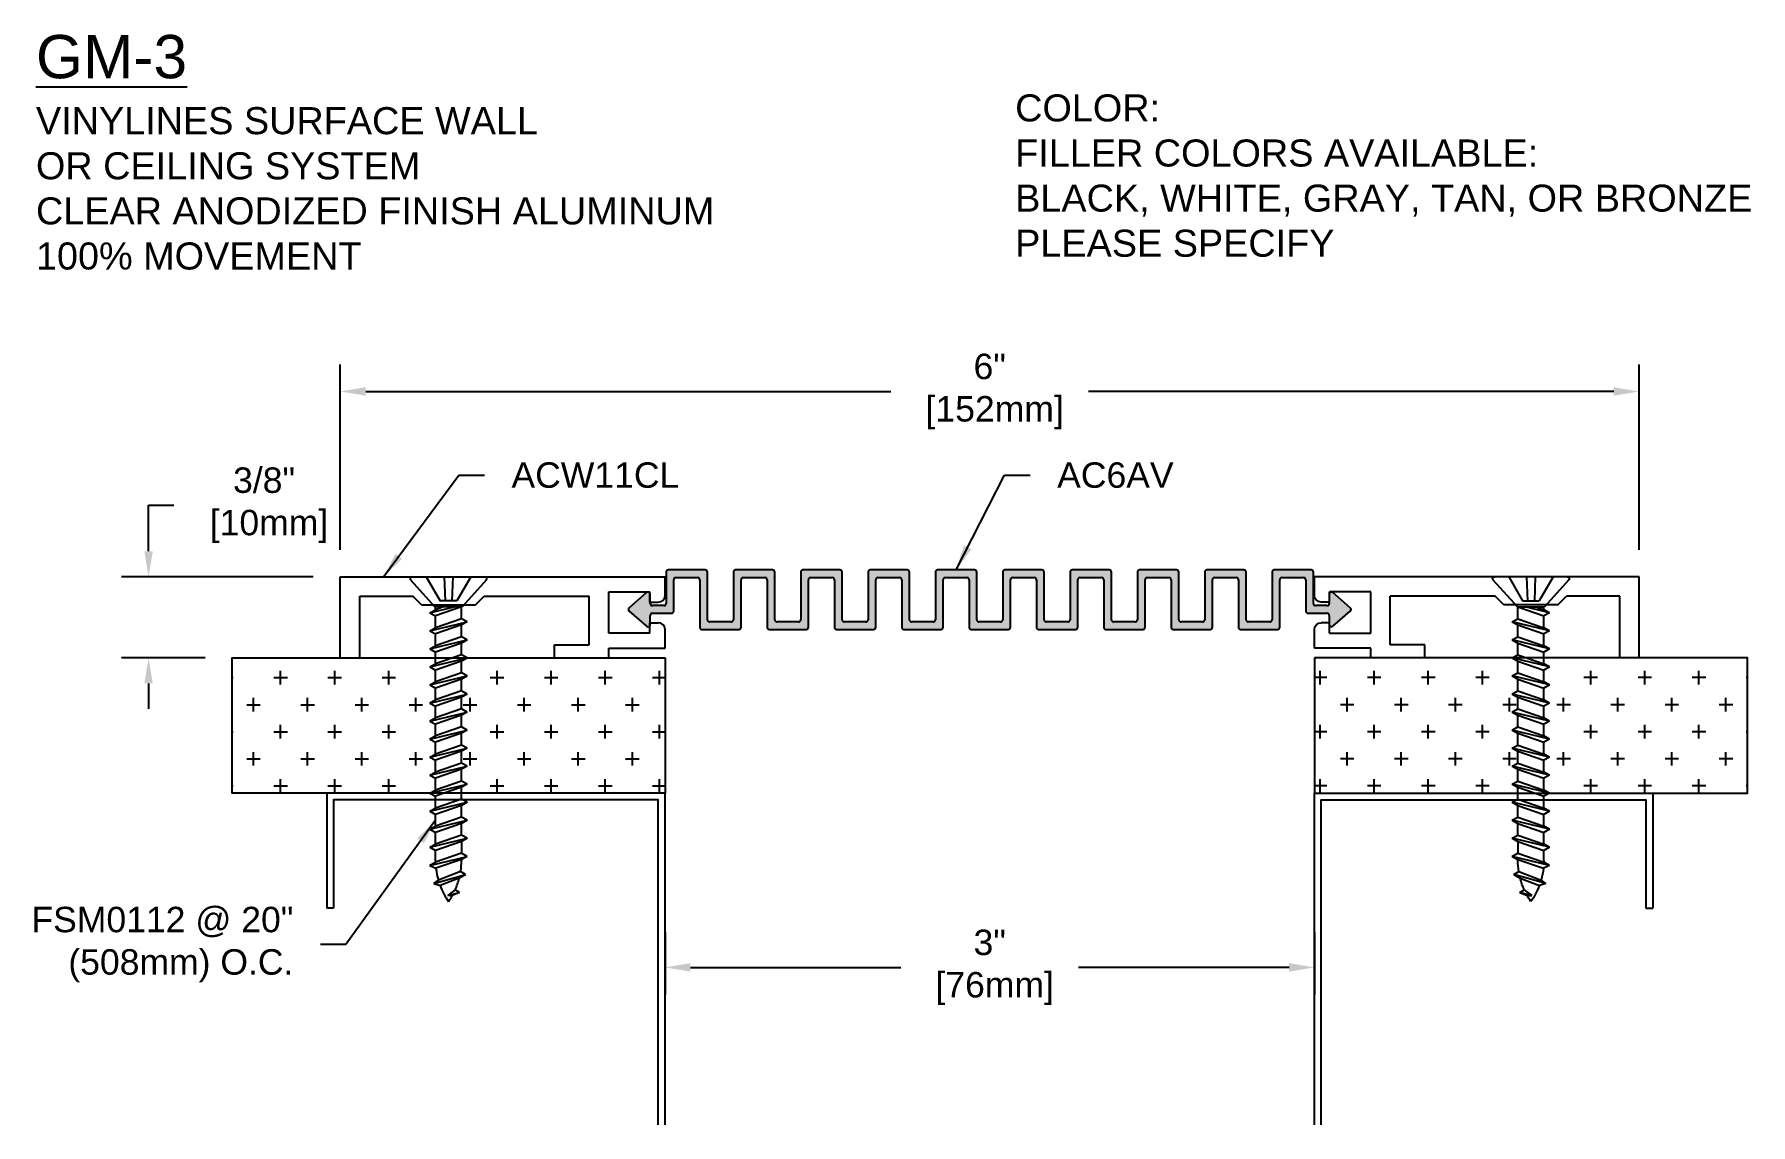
# Model space of a CAD drawing. Header units: inches. Extents: x 2.88 to 10.8, y 3.25 to 8.29.
import ezdxf

# ---------------------------------------------------------------- set-up
doc = ezdxf.new("R2010")
doc.units = ezdxf.units.IN
doc.header["$MEASUREMENT"] = 0
for name, color, linetype in [('Anchors', 4, 'Continuous'), ('Conditions', 1, 'Continuous'), ('Dimensions', 3, 'Continuous'), ('Metals', 7, 'Continuous'), ('Text', 2, 'Continuous')]:
    doc.layers.add(name, color=color, linetype=linetype)
doc.styles.add('ARIAL', font='arial.ttf')
doc.dimstyles.new('ARIAL', dxfattribs={"dimtxt": 0.1175, "dimasz": 0.1175, "dimexe": 0.125, "dimexo": 0.125, "dimgap": 0.125, "dimtad": 0, "dimtih": 1, "dimtoh": 1, "dimdec": 4, "dimzin": 0, "dimdsep": 46, "dimlunit": 4, "dimtxsty": 'ARIAL', "dimcen": 0.09, "dimadec": 0, "dimazin": 0, "dimtfac": 1, "dimtdec": 4, "dimtofl": 0, "dimtmove": 0, "dimatfit": 3, "dimfxl": 0, "dimfrac": 2, "dimtolj": 1, "dimtzin": 0, "dimarcsym": 0})

# ---------------------------------------------------------------- blocks, each defined once
blk = doc.blocks.new('*D0')
at = {"layer": 'Defpoints', "color": 0}
for p in [(5.7897, 4.2662), (8.7897, 4.2662), (8.7897, 3.9789)]:
    blk.add_point(p, dxfattribs=at)
at = {"layer": 'Dimensions', "color": 0, "lineweight": -2}
for p, q in [((5.7897, 4.1412), (5.7897, 3.8539)), ((8.7897, 4.1412), (8.7897, 3.8539)), ((5.9072, 3.9789), (6.8791, 3.9789)), ((8.6722, 3.9789), (7.7002, 3.9789))]:
    blk.add_line(p, q, dxfattribs=at)
at = {"layer": 'Dimensions', "color": 0}
for points in [[(5.9072, 3.9985), (5.9072, 3.9593), (5.7897, 3.9789)], [(8.6722, 3.9985), (8.6722, 3.9593), (8.7897, 3.9789)]]:
    blk.add_solid(points, dxfattribs=at)
at = {"layer": 'Dimensions', "color": 0, "insert": (7.2897, 3.9789), "char_height": 0.1175, "attachment_point": 5, "style": 'ARIAL'}
blk.add_mtext('\\A1;3"\\P [76mm]', dxfattribs=at)
blk = doc.blocks.new('MTLSTD')
at = {"layer": 'Conditions'}
for points in [[(5.1822, 2.8099), (5.1822, 4.3412), (3.6197, 4.3412), (3.6197, 3.8099)], [(5.1509, 2.8099), (5.1509, 4.3099), (3.6509, 4.3099), (3.6509, 3.8099)], [(3.6509, 3.8099), (3.6197, 3.8099)]]:
    blk.add_lwpolyline(points, dxfattribs=at)
blk = doc.blocks.new('acw11')
for p, q in [((-1.5, 0), (0, 0)), ((-1.5, -0.375), (-1.5, 0)), ((0, -0.0865), (0, 0)), ((-0.26, -0.26), (-0.26, -0.07)), ((-0.26, -0.07), (-0.07, -0.07)), ((-0.07, -0.1175), (-0.07, -0.07)), ((-1.41, -0.09), (-1.165, -0.09)), ((-1.41, -0.375), (-1.41, -0.09)), ((-1.125, -0.13), (-1.165, -0.09)), ((-1.125, -0.13), (-0.875, -0.13)), ((-0.875, -0.13), (-0.835, -0.09)), ((-0.835, -0.09), (-0.35, -0.09)), ((-0.35, -0.315), (-0.35, -0.09)), ((-0.07, -0.1175), (-0.031, -0.1175)), ((-0.07, -0.26), (-0.07, -0.2125)), ((-0.07, -0.2125), (-0.031, -0.2125)), ((-0.51, -0.315), (-0.35, -0.315)), ((-0.51, -0.375), (-0.51, -0.315)), ((-0.07, -0.26), (-0.26, -0.26)), ((0, -0.33), (0, -0.2435)), ((-1.5, -0.375), (-1.41, -0.375)), ((-0.51, -0.375), (-0.26, -0.375)), ((-0.26, -0.33), (0, -0.33)), ((-0.26, -0.375), (-0.26, -0.33))]:
    blk.add_line(p, q)
for centre, start, end in [((-0.031, -0.0865), 270, 0), ((-0.031, -0.2435), 0, 90)]:
    blk.add_arc(centre, 0.031, start, end)
blk = doc.blocks.new('*D3')
at = {"layer": 'Defpoints', "color": 0}
for p in [(10.2897, 6.6395), (4.2897, 5.7835), (10.2897, 5.7835)]:
    blk.add_point(p, dxfattribs=at)
at = {"layer": 'Dimensions', "color": 0, "lineweight": -2}
for p, q in [((4.2897, 5.9085), (4.2897, 6.7645)), ((10.2897, 5.9085), (10.2897, 6.7645)), ((4.4072, 6.6395), (6.8335, 6.6395)), ((10.1722, 6.6395), (7.7458, 6.6395))]:
    blk.add_line(p, q, dxfattribs=at)
at = {"layer": 'Dimensions', "color": 0}
for points in [[(4.4072, 6.6591), (4.4072, 6.6199), (4.2897, 6.6395)], [(10.1722, 6.6591), (10.1722, 6.6199), (10.2897, 6.6395)]]:
    blk.add_solid(points, dxfattribs=at)
at = {"layer": 'Dimensions', "color": 0, "insert": (7.2897, 6.6395), "char_height": 0.1175, "attachment_point": 5, "style": 'ARIAL'}
blk.add_mtext('\\A1;6"\\P [152mm]', dxfattribs=at)
blk = doc.blocks.new('FSM0112')
for p, q in [((-0.1694, 0), (0.1694, 0)), ((-0.1026, 0), (-0.0382, -0.1106)), ((-0.0199, 0), (-0.0159, -0.1106)), ((0.0199, 0), (0.0159, -0.1106)), ((0.1026, 0), (0.0382, -0.1106)), ((-0.1752, -0.0137), (-0.0626, -0.1394)), ((0.1752, -0.0137), (0.0626, -0.1394)), ((-0.086, -0.1667), (0.0266, -0.1394)), ((-0.086, -0.1667), (-0.06, -0.1523)), ((0.0626, -0.1394), (-0.0626, -0.1394)), ((-0.06, -0.1523), (-0.06, -0.1394)), ((-0.0229, -0.1394), (-0.06, -0.1523)), ((0.06, -0.1394), (-0.06, -0.1811)), ((0.0382, -0.1106), (-0.0382, -0.1106)), ((0.06, -0.1939), (0.06, -0.1394)), ((-0.086, -0.1667), (-0.06, -0.1811)), ((-0.086, -0.25), (0.086, -0.2083)), ((-0.086, -0.25), (-0.06, -0.2356)), ((-0.06, -0.2356), (-0.06, -0.1811)), ((0.06, -0.1939), (-0.06, -0.2356)), ((0.06, -0.2227), (-0.06, -0.2644)), ((0.086, -0.2083), (0.06, -0.1939)), ((0.086, -0.2083), (0.06, -0.2227)), ((0.06, -0.2773), (0.06, -0.2227)), ((-0.086, -0.25), (-0.06, -0.2644)), ((-0.086, -0.3333), (0.086, -0.2917)), ((-0.06, -0.3189), (-0.06, -0.2644)), ((0.06, -0.2773), (-0.06, -0.3189)), ((0.06, -0.3061), (-0.06, -0.3477)), ((0.086, -0.2917), (0.06, -0.2773)), ((0.086, -0.2917), (0.06, -0.3061)), ((0.06, -0.3606), (0.06, -0.3061)), ((-0.086, -0.3333), (-0.06, -0.3189)), ((-0.086, -0.3333), (-0.06, -0.3477)), ((-0.086, -0.4167), (0.086, -0.375)), ((-0.06, -0.4023), (-0.06, -0.3477)), ((0.06, -0.3606), (-0.06, -0.4023)), ((0.06, -0.3894), (-0.06, -0.4311)), ((0.086, -0.375), (0.06, -0.3606)), ((0.086, -0.375), (0.06, -0.3894)), ((0.06, -0.4439), (0.06, -0.3894)), ((-0.086, -0.4167), (-0.06, -0.4023)), ((-0.086, -0.4167), (-0.06, -0.4311)), ((-0.086, -0.5), (0.086, -0.4583)), ((-0.06, -0.4856), (-0.06, -0.4311)), ((0.06, -0.4439), (-0.06, -0.4856)), ((0.06, -0.4727), (-0.06, -0.5144)), ((0.086, -0.4583), (0.06, -0.4439)), ((0.086, -0.4583), (0.06, -0.4727)), ((0.06, -0.5273), (0.06, -0.4727)), ((-0.086, -0.5), (-0.06, -0.4856)), ((-0.086, -0.5), (-0.06, -0.5144)), ((-0.086, -0.5833), (0.086, -0.5417)), ((-0.06, -0.5689), (-0.06, -0.5144)), ((0.06, -0.5273), (-0.06, -0.5689)), ((0.086, -0.5417), (0.06, -0.5273)), ((0.086, -0.5417), (0.06, -0.5561)), ((-0.086, -0.5833), (-0.06, -0.5689)), ((-0.086, -0.5833), (-0.06, -0.5977)), ((-0.086, -0.6667), (0.086, -0.625)), ((0.06, -0.5561), (-0.06, -0.5977)), ((-0.06, -0.6523), (-0.06, -0.5977)), ((0.06, -0.6106), (-0.06, -0.6523)), ((0.06, -0.6106), (0.06, -0.5561)), ((0.086, -0.625), (0.06, -0.6106)), ((0.086, -0.625), (0.06, -0.6394)), ((-0.086, -0.6667), (-0.06, -0.6523)), ((-0.086, -0.6667), (-0.06, -0.6811)), ((-0.086, -0.75), (0.086, -0.7083)), ((0.06, -0.6394), (-0.06, -0.6811)), ((-0.06, -0.7356), (-0.06, -0.6811)), ((0.06, -0.6939), (-0.06, -0.7356)), ((0.06, -0.6939), (0.06, -0.6394)), ((0.086, -0.7083), (0.06, -0.6939)), ((0.086, -0.7083), (0.06, -0.7227)), ((-0.086, -0.75), (-0.06, -0.7356)), ((-0.086, -0.75), (-0.06, -0.7644)), ((-0.086, -0.8333), (0.086, -0.7917)), ((0.06, -0.7227), (-0.06, -0.7644)), ((-0.06, -0.8189), (-0.06, -0.7644)), ((0.06, -0.7773), (-0.06, -0.8189)), ((0.06, -0.7773), (0.06, -0.7227)), ((0.086, -0.7917), (0.06, -0.7773)), ((0.086, -0.7917), (0.06, -0.8061)), ((-0.086, -0.8333), (-0.06, -0.8189)), ((-0.086, -0.8333), (-0.06, -0.8477)), ((0.06, -0.8061), (-0.06, -0.8477)), ((-0.06, -0.9023), (-0.06, -0.8477)), ((0.06, -0.8606), (-0.06, -0.9023)), ((0.06, -0.8606), (0.06, -0.8061)), ((0.086, -0.875), (0.06, -0.8606)), ((-0.086, -0.9167), (0.086, -0.875)), ((-0.086, -0.9167), (-0.06, -0.9023)), ((-0.086, -0.9167), (-0.06, -0.9311)), ((0.06, -0.8894), (-0.06, -0.9311)), ((-0.06, -0.9856), (-0.06, -0.9311)), ((0.06, -0.9439), (-0.06, -0.9856)), ((0.086, -0.875), (0.06, -0.8894)), ((0.06, -0.9439), (0.06, -0.8894)), ((0.086, -0.9583), (0.06, -0.9439)), ((-0.086, -1), (0.086, -0.9583)), ((-0.086, -1), (-0.06, -0.9856)), ((-0.086, -1), (-0.06, -1.0144)), ((0.06, -0.9727), (-0.06, -1.0144)), ((-0.06, -1.0689), (-0.06, -1.0144)), ((0.06, -1.0273), (-0.06, -1.0689)), ((0.086, -0.9583), (0.06, -0.9727)), ((0.06, -1.0273), (0.06, -0.9727)), ((0.086, -1.0417), (0.06, -1.0273)), ((-0.086, -1.0833), (0.086, -1.0417)), ((-0.086, -1.0833), (-0.06, -1.0689)), ((-0.086, -1.0833), (-0.06, -1.0977)), ((0.06, -1.0561), (-0.06, -1.0977)), ((-0.06, -1.1523), (-0.06, -1.0977)), ((0.086, -1.0417), (0.06, -1.0561)), ((0.06, -1.1106), (0.06, -1.0561)), ((-0.086, -1.1667), (0.086, -1.125)), ((-0.086, -1.1667), (-0.06, -1.1523)), ((-0.086, -1.1667), (-0.06, -1.1811)), ((0.06, -1.1106), (-0.06, -1.1523)), ((0.06, -1.1394), (-0.06, -1.1811)), ((-0.06, -1.2356), (-0.06, -1.1811)), ((0.086, -1.125), (0.06, -1.1106)), ((0.086, -1.125), (0.06, -1.1394)), ((0.06, -1.1939), (0.06, -1.1394)), ((-0.086, -1.25), (0.086, -1.2083)), ((-0.086, -1.25), (-0.06, -1.2356)), ((-0.086, -1.25), (-0.06, -1.2644)), ((0.06, -1.1939), (-0.06, -1.2356)), ((0.06, -1.2227), (-0.06, -1.2644)), ((-0.06, -1.3104), (-0.06, -1.2644)), ((0.086, -1.2083), (0.06, -1.1939)), ((0.086, -1.2083), (0.06, -1.2227)), ((0.06, -1.2227), (0.06, -1.2773)), ((-0.086, -1.3333), (0.086, -1.2917)), ((-0.086, -1.3333), (-0.06, -1.3189)), ((-0.086, -1.3333), (-0.058, -1.347)), ((0.06, -1.2773), (-0.06, -1.3189)), ((0.06, -1.3061), (-0.058, -1.347)), ((0.086, -1.2917), (0.06, -1.2773)), ((0.086, -1.2917), (0.06, -1.3061)), ((0.06, -1.3061), (0.06, -1.3104)), ((-0.0685, -1.4167), (0.0787, -1.375)), ((-0.0685, -1.4167), (-0.047, -1.402)), ((-0.0685, -1.4167), (-0.0389, -1.4264)), ((0.0559, -1.362), (-0.047, -1.402)), ((0.0496, -1.3924), (-0.0389, -1.4264)), ((0.0787, -1.375), (0.0496, -1.3924)), ((0.0787, -1.375), (0.0559, -1.362)), ((0.0305, -1.4468), (-0.0039, -1.472)), ((-0.0039, -1.472), (0.0513, -1.4583)), ((0.0174, -1.4725), (-0.0039, -1.472)), ((0.0513, -1.4583), (0.0174, -1.4725)), ((0.0513, -1.4583), (0.0305, -1.4468))]:
    blk.add_line(p, q)
for centre, radius, start, end in [((-0.1694, -0.008), 0.00805, 90, 224.32064), ((0.1694, -0.008), 0.00805, 315.67936, 90), ((0.2696, -1.3104), 0.3296, 180, 181.48094), ((0.2696, -1.3104), 0.3296, 186.38087, 196.13333), ((-0.2696, -1.3104), 0.3296, 350.9871, 0), ((0.2696, -1.3104), 0.3296, 200.61291, 215.11798), ((-0.2696, -1.3104), 0.3296, 335.5566, 345.58715), ((-0.2696, -1.3104), 0.3296, 324.88202, 330.53258)]:
    blk.add_arc(centre, radius, start, end)
blk = doc.blocks.new('AC6AV')
blk.add_hatch(color=256).paths.add_polyline_path([(-0.2135, 0.025, 0.414214), (-0.2235, 0.035), (-0.3925, 0.035, 0.414214), (-0.4025, 0.025), (-0.4025, -0.195, -0.414214), (-0.4125, -0.205), (-0.5115, -0.205, -0.414214), (-0.5215, -0.195), (-0.5215, 0.025, 0.414214), (-0.5315, 0.035), (-0.7005, 0.035, 0.414214), (-0.7105, 0.025), (-0.7105, -0.195, -0.414214), (-0.7205, -0.205), (-0.8195, -0.205, -0.414214), (-0.8295, -0.195), (-0.8295, 0.025, 0.414214), (-0.8395, 0.035), (-1.0085, 0.035, 0.414214), (-1.0185, 0.025), (-1.0185, -0.195, -0.414214), (-1.0285, -0.205), (-1.1275, -0.205, -0.414214), (-1.1375, -0.195), (-1.1375, 0.025, 0.414214), (-1.1475, 0.035), (-1.3165, 0.035, 0.414214), (-1.3265, 0.025), (-1.3265, -0.195, -0.414214), (-1.3365, -0.205), (-1.4355, -0.205, -0.414214), (-1.4455, -0.195), (-1.4455, -0.05, 0.414214), (-1.4555, -0.04), (-1.5425, -0.04, -0.414214), (-1.5525, -0.03), (-1.5525, 0.0129, 0.645559), (-1.5691, 0.0204), (-1.649, -0.05, 0.451743), (-1.649, -0.065), (-1.5691, -0.1354, 0.645559), (-1.5525, -0.1279), (-1.5525, -0.085, -0.414214), (-1.5425, -0.075), (-1.4905, -0.075, -0.414214), (-1.4805, -0.085), (-1.4805, -0.23, 0.414214), (-1.4705, -0.24), (-1.3015, -0.24, 0.414214), (-1.2915, -0.23), (-1.2915, -0.01, -0.414214), (-1.2815, 0), (-1.1825, 0, -0.414214), (-1.1725, -0.01), (-1.1725, -0.23, 0.414214), (-1.1625, -0.24), (-0.9935, -0.24, 0.414214), (-0.9835, -0.23), (-0.9835, -0.01, -0.414214), (-0.9735, 0), (-0.8745, 0, -0.414214), (-0.8645, -0.01), (-0.8645, -0.23, 0.414214), (-0.8545, -0.24), (-0.6855, -0.24, 0.414214), (-0.6755, -0.23), (-0.6755, -0.01, -0.414214), (-0.6655, 0), (-0.5665, 0, -0.414214), (-0.5565, -0.01), (-0.5565, -0.23, 0.414214), (-0.5465, -0.24), (-0.3775, -0.24, 0.414214), (-0.3675, -0.23), (-0.3675, -0.01, -0.414214), (-0.3575, 0), (-0.2585, 0, -0.414214), (-0.2485, -0.01), (-0.2485, -0.23, 0.414214), (-0.2385, -0.24), (-0.0695, -0.24, 0.414214), (-0.0595, -0.23), (-0.0595, -0.01, -0.414214), (-0.0495, 0), (0.0495, 0, -0.414214), (0.0595, -0.01), (0.0595, -0.23, 0.414214), (0.0695, -0.24), (0.2385, -0.24, 0.414214), (0.2485, -0.23), (0.2485, -0.01, -0.414214), (0.2585, 0), (0.3575, 0, -0.414214), (0.3675, -0.01), (0.3675, -0.23, 0.414214), (0.3775, -0.24), (0.5465, -0.24, 0.414214), (0.5565, -0.23), (0.5565, -0.01, -0.414214), (0.5665, 0), (0.6655, 0, -0.414214), (0.6755, -0.01), (0.6755, -0.23, 0.414214), (0.6855, -0.24), (0.8545, -0.24, 0.414214), (0.8645, -0.23), (0.8645, -0.01, -0.414214), (0.8745, 0), (0.9735, 0, -0.414214), (0.9835, -0.01), (0.9835, -0.23, 0.414214), (0.9935, -0.24), (1.1625, -0.24, 0.414214), (1.1725, -0.23), (1.1725, -0.01, -0.414214), (1.1825, 0), (1.2815, 0, -0.414214), (1.2915, -0.01), (1.2915, -0.23, 0.414214), (1.3015, -0.24), (1.4705, -0.24, 0.414214), (1.4805, -0.23), (1.4805, -0.085, -0.414214), (1.4905, -0.075), (1.5425, -0.075, -0.414214), (1.5525, -0.085), (1.5525, -0.1279, 0.645559), (1.5691, -0.1354), (1.649, -0.065, 0.451743), (1.649, -0.05), (1.5691, 0.0204, 0.645559), (1.5525, 0.0129), (1.5525, -0.03, -0.414214), (1.5425, -0.04), (1.4555, -0.04, 0.414214), (1.4455, -0.05), (1.4455, -0.195, -0.414214), (1.4355, -0.205), (1.3365, -0.205, -0.414214), (1.3265, -0.195), (1.3265, 0.025, 0.414214), (1.3165, 0.035), (1.1475, 0.035, 0.414214), (1.1375, 0.025), (1.1375, -0.195, -0.414214), (1.1275, -0.205), (1.0285, -0.205, -0.414214), (1.0185, -0.195), (1.0185, 0.025, 0.414214), (1.0085, 0.035), (0.8395, 0.035, 0.414214), (0.8295, 0.025), (0.8295, -0.195, -0.414214), (0.8195, -0.205), (0.7205, -0.205, -0.414214), (0.7105, -0.195), (0.7105, 0.025, 0.414214), (0.7005, 0.035), (0.5315, 0.035, 0.414214), (0.5215, 0.025), (0.5215, -0.195, -0.414214), (0.5115, -0.205), (0.4125, -0.205, -0.414214), (0.4025, -0.195), (0.4025, 0.025, 0.414214), (0.3925, 0.035), (0.2235, 0.035, 0.414214), (0.2135, 0.025), (0.2135, -0.195, -0.414214), (0.2035, -0.205), (0.1045, -0.205, -0.414214), (0.0945, -0.195), (0.0945, 0.025, 0.414214), (0.0845, 0.035), (-0.0845, 0.035, 0.414214), (-0.0945, 0.025), (-0.0945, -0.195, -0.414214), (-0.1045, -0.205), (-0.2035, -0.205, -0.414214), (-0.2135, -0.195)])
at = {"linetype": 'Continuous'}
blk.add_lwpolyline([(-0.2135, 0.025, 0.414214), (-0.2235, 0.035), (-0.3925, 0.035, 0.414214), (-0.4025, 0.025), (-0.4025, -0.195, -0.414214), (-0.4125, -0.205), (-0.5115, -0.205, -0.414214), (-0.5215, -0.195), (-0.5215, 0.025, 0.414214), (-0.5315, 0.035), (-0.7005, 0.035, 0.414214), (-0.7105, 0.025), (-0.7105, -0.195, -0.414214), (-0.7205, -0.205), (-0.8195, -0.205, -0.414214), (-0.8295, -0.195), (-0.8295, 0.025, 0.414214), (-0.8395, 0.035), (-1.0085, 0.035, 0.414214), (-1.0185, 0.025), (-1.0185, -0.195, -0.414214), (-1.0285, -0.205), (-1.1275, -0.205, -0.414214), (-1.1375, -0.195), (-1.1375, 0.025, 0.414214), (-1.1475, 0.035), (-1.3165, 0.035, 0.414214), (-1.3265, 0.025), (-1.3265, -0.195, -0.414214), (-1.3365, -0.205), (-1.4355, -0.205, -0.414214), (-1.4455, -0.195), (-1.4455, -0.05, 0.414214), (-1.4555, -0.04), (-1.5425, -0.04, -0.414214), (-1.5525, -0.03), (-1.5525, 0.0129, 0.645559), (-1.5691, 0.0204), (-1.649, -0.05, 0.451743), (-1.649, -0.065), (-1.5691, -0.1354, 0.645559), (-1.5525, -0.1279), (-1.5525, -0.085, -0.414214), (-1.5425, -0.075), (-1.4905, -0.075, -0.414214), (-1.4805, -0.085), (-1.4805, -0.23, 0.414214), (-1.4705, -0.24), (-1.3015, -0.24, 0.414214), (-1.2915, -0.23), (-1.2915, -0.01, -0.414214), (-1.2815, 0), (-1.1825, 0, -0.414214), (-1.1725, -0.01), (-1.1725, -0.23, 0.414214), (-1.1625, -0.24), (-0.9935, -0.24, 0.414214), (-0.9835, -0.23), (-0.9835, -0.01, -0.414214), (-0.9735, 0), (-0.8745, 0, -0.414214), (-0.8645, -0.01), (-0.8645, -0.23, 0.414214), (-0.8545, -0.24), (-0.6855, -0.24, 0.414214), (-0.6755, -0.23), (-0.6755, -0.01, -0.414214), (-0.6655, 0), (-0.5665, 0, -0.414214), (-0.5565, -0.01), (-0.5565, -0.23, 0.414214), (-0.5465, -0.24), (-0.3775, -0.24, 0.414214), (-0.3675, -0.23), (-0.3675, -0.01, -0.414214), (-0.3575, 0), (-0.2585, 0, -0.414214), (-0.2485, -0.01), (-0.2485, -0.23, 0.414214), (-0.2385, -0.24), (-0.0695, -0.24, 0.414214), (-0.0595, -0.23), (-0.0595, -0.01, -0.414214), (-0.0495, 0), (0.0495, 0, -0.414214), (0.0595, -0.01), (0.0595, -0.23, 0.414214), (0.0695, -0.24), (0.2385, -0.24, 0.414214), (0.2485, -0.23), (0.2485, -0.01, -0.414214), (0.2585, 0), (0.3575, 0, -0.414214), (0.3675, -0.01), (0.3675, -0.23, 0.414214), (0.3775, -0.24), (0.5465, -0.24, 0.414214), (0.5565, -0.23), (0.5565, -0.01, -0.414214), (0.5665, 0), (0.6655, 0, -0.414214), (0.6755, -0.01), (0.6755, -0.23, 0.414214), (0.6855, -0.24), (0.8545, -0.24, 0.414214), (0.8645, -0.23), (0.8645, -0.01, -0.414214), (0.8745, 0), (0.9735, 0, -0.414214), (0.9835, -0.01), (0.9835, -0.23, 0.414214), (0.9935, -0.24), (1.1625, -0.24, 0.414214), (1.1725, -0.23), (1.1725, -0.01, -0.414214), (1.1825, 0), (1.2815, 0, -0.414214), (1.2915, -0.01), (1.2915, -0.23, 0.414214), (1.3015, -0.24), (1.4705, -0.24, 0.414214), (1.4805, -0.23), (1.4805, -0.085, -0.414214), (1.4905, -0.075), (1.5425, -0.075, -0.414214), (1.5525, -0.085), (1.5525, -0.1279, 0.645559), (1.5691, -0.1354), (1.649, -0.065, 0.451743), (1.649, -0.05), (1.5691, 0.0204, 0.645559), (1.5525, 0.0129), (1.5525, -0.03, -0.414214), (1.5425, -0.04), (1.4555, -0.04, 0.414214), (1.4455, -0.05), (1.4455, -0.195, -0.414214), (1.4355, -0.205), (1.3365, -0.205, -0.414214), (1.3265, -0.195), (1.3265, 0.025, 0.414214), (1.3165, 0.035), (1.1475, 0.035, 0.414214), (1.1375, 0.025), (1.1375, -0.195, -0.414214), (1.1275, -0.205), (1.0285, -0.205, -0.414214), (1.0185, -0.195), (1.0185, 0.025, 0.414214), (1.0085, 0.035), (0.8395, 0.035, 0.414214), (0.8295, 0.025), (0.8295, -0.195, -0.414214), (0.8195, -0.205), (0.7205, -0.205, -0.414214), (0.7105, -0.195), (0.7105, 0.025, 0.414214), (0.7005, 0.035), (0.5315, 0.035, 0.414214), (0.5215, 0.025), (0.5215, -0.195, -0.414214), (0.5115, -0.205), (0.4125, -0.205, -0.414214), (0.4025, -0.195), (0.4025, 0.025, 0.414214), (0.3925, 0.035), (0.2235, 0.035, 0.414214), (0.2135, 0.025), (0.2135, -0.195, -0.414214), (0.2035, -0.205), (0.1045, -0.205, -0.414214), (0.0945, -0.195), (0.0945, 0.025, 0.414214), (0.0845, 0.035), (-0.0845, 0.035, 0.414214), (-0.0945, 0.025), (-0.0945, -0.195, -0.414214), (-0.1045, -0.205), (-0.2035, -0.205, -0.414214), (-0.2135, -0.195)], format="xyb", close=True, dxfattribs=at)
blk = doc.blocks.new('*D8')
at = {"layer": 'Defpoints', "color": 0}
for p in [(3.4039, 5.7835), (4.2897, 5.7835), (3.7897, 5.4085)]:
    blk.add_point(p, dxfattribs=at)
at = {"layer": 'Dimensions', "color": 0, "lineweight": -2}
for p, q in [((3.4039, 5.901), (3.4039, 6.114)), ((3.4039, 6.114), (3.5214, 6.114)), ((4.1647, 5.7835), (3.2789, 5.7835)), ((3.6647, 5.4085), (3.2789, 5.4085)), ((3.4039, 5.291), (3.4039, 5.1735))]:
    blk.add_line(p, q, dxfattribs=at)
at = {"layer": 'Dimensions', "color": 0}
for points in [[(3.3843, 5.901), (3.4235, 5.901), (3.4039, 5.7835)], [(3.3843, 5.291), (3.4235, 5.291), (3.4039, 5.4085)]]:
    blk.add_solid(points, dxfattribs=at)
at = {"layer": 'Dimensions', "color": 0, "insert": (3.9375, 6.114), "char_height": 0.1175, "attachment_point": 5, "style": 'ARIAL'}
blk.add_mtext('\\A1;3/8"\\P [10mm]', dxfattribs=at)

msp = doc.modelspace()

# ---------------------------------------------------------------- hatches: boundary and pattern name
at = {"layer": 'Conditions'}
h = msp.add_hatch(dxfattribs=at)
h.set_pattern_fill('CROSS', color=256, scale=0.5, style=0)
h.set_pattern_definition([(0, (0.60747, 0.44231), (0.125, 0.125), [0.0625, -0.1875]), (90, (0.63872, 0.41106), (-0.125, 0.125), [0.0625, -0.1875])])
h.paths.add_polyline_path([(5.78966, 5.40849), (4.87566, 5.40849), (4.84966, 5.39409), (4.84966, 5.33954), (4.87566, 5.32515), (4.84966, 5.31076), (4.84966, 5.25621), (4.87566, 5.24182), (4.84966, 5.22743), (4.84966, 5.17288), (4.87566, 5.15849), (4.84966, 5.14409), (4.84966, 5.08954), (4.87566, 5.07515), (4.84966, 5.06076), (4.84966, 5.00621), (4.87566, 4.99182), (4.84966, 4.97743), (4.84966, 4.92288), (4.87566, 4.90849), (4.84966, 4.89409), (4.84966, 4.83954), (4.87566, 4.82515), (4.84966, 4.81076), (4.84966, 4.78349), (5.78966, 4.78349)])
h.paths.add_polyline_path([(4.72966, 5.18576), (4.70366, 5.20015), (4.72966, 5.21454), (4.72966, 5.26909), (4.70366, 5.28349), (4.72966, 5.29788), (4.72966, 5.35243), (4.70366, 5.36682), (4.72966, 5.38121), (4.72966, 5.40849), (3.78966, 5.40849), (3.78966, 4.78349), (4.70366, 4.78349), (4.72966, 4.79788), (4.72966, 4.85243), (4.70366, 4.86682), (4.72966, 4.88121), (4.72966, 4.93576), (4.70366, 4.95015), (4.72966, 4.96454), (4.72966, 5.01909), (4.70366, 5.03349), (4.72966, 5.04788), (4.72966, 5.10243), (4.70366, 5.11682), (4.72966, 5.13121)])
h = msp.add_hatch(dxfattribs=at)
h.set_pattern_fill('CROSS', color=256, scale=0.5, style=0)
h.set_pattern_definition([(180, (13.97185, 0.44231), (-0.125, 0.125), [0.0625, -0.1875]), (90, (13.9406, 0.41106), (0.125, 0.125), [0.0625, -0.1875])])
h.paths.add_polyline_path([(8.78966, 5.40849), (9.70366, 5.40849), (9.72966, 5.39409), (9.72966, 5.33954), (9.70366, 5.32515), (9.72966, 5.31076), (9.72966, 5.25621), (9.70366, 5.24182), (9.72966, 5.22743), (9.72966, 5.17288), (9.70366, 5.15849), (9.72966, 5.14409), (9.72966, 5.08954), (9.70366, 5.07515), (9.72966, 5.06076), (9.72966, 5.00621), (9.70366, 4.99182), (9.72966, 4.97743), (9.72966, 4.92288), (9.70366, 4.90849), (9.72966, 4.89409), (9.72966, 4.83954), (9.70366, 4.82515), (9.72966, 4.81076), (9.72966, 4.78349), (8.78966, 4.78349)])
h.paths.add_polyline_path([(9.84966, 5.18576), (9.87566, 5.20015), (9.84966, 5.21454), (9.84966, 5.26909), (9.87566, 5.28349), (9.84966, 5.29788), (9.84966, 5.35243), (9.87566, 5.36682), (9.84966, 5.38121), (9.84966, 5.40849), (10.78966, 5.40849), (10.78966, 4.78349), (9.87566, 4.78349), (9.84966, 4.79788), (9.84966, 4.85243), (9.87566, 4.86682), (9.84966, 4.88121), (9.84966, 4.93576), (9.87566, 4.95015), (9.84966, 4.96454), (9.84966, 5.01909), (9.87566, 5.03349), (9.84966, 5.04788), (9.84966, 5.10243), (9.87566, 5.11682), (9.84966, 5.13121)])

# ---------------------------------------------------------------- linework, layer by layer
for points in [[(5.78966, 5.40849), (5.78966, 4.78349), (3.78966, 4.78349), (3.78966, 5.40849), (5.78966, 5.40849)], [(8.78966, 5.40849), (8.78966, 4.78349), (10.78966, 4.78349), (10.78966, 5.40849), (8.78966, 5.40849)]]:
    msp.add_lwpolyline(points, dxfattribs=at)

# ---------------------------------------------------------------- block references
at = {"layer": 'Anchors'}
msp.add_blockref('FSM0112', (4.78966, 5.78349), dxfattribs=at)
at = {"layer": 'Anchors', "xscale": -1}
msp.add_blockref('FSM0112', (9.78966, 5.78349), dxfattribs=at)
at = {"layer": 'Conditions'}
msp.add_blockref('MTLSTD', (0.60747, 0.44231), dxfattribs=at)
at = {"layer": 'Conditions', "xscale": -1}
msp.add_blockref('MTLSTD', (13.97185, 0.44231), dxfattribs=at)
at = {"layer": 'Metals'}
msp.add_blockref('acw11', (5.78966, 5.78349), dxfattribs=at)
at = {"layer": 'Metals', "xscale": -1}
msp.add_blockref('acw11', (8.78966, 5.78349), dxfattribs=at)
at = {"layer": 'Text', "xscale": 1.01, "rotation": 180}
msp.add_blockref('AC6AV', (7.28966, 5.57499), dxfattribs=at)

# ---------------------------------------------------------------- texts
at = {"layer": 'Text', "attachment_point": 1, "style": 'ARIAL'}
for s, insert, char_height, width in [('{\\LGM-3\\P\\H0.625x;\\lVINYLINES SURFACE WALL\\POR CEILING SYSTEM\\PCLEAR ANODIZED FINISH ALUMINUM\\P100% MOVEMENT}', (2.88376, 8.28633), 0.2, 4.6875), ('COLOR:{\\L                         \\~\\P}FILLER COLORS AVAILABLE:\\PBLACK, WHITE, GRAY, TAN, OR BRONZE\\PPLEASE SPECIFY', (7.40713, 8.01191), 0.125, 3.4156714)]:
    msp.add_mtext(s, dxfattribs=dict(at, insert=insert, char_height=char_height, width=width))
at = {"layer": 'Text', "char_height": 0.1175, "style": 'ARIAL'}
for s, insert, attachment_point in [('ACW11CL', (5.08039, 6.25236), 4), ('AC6AV', (7.60106, 6.25236), 4), ('FSM0112 @ 20"\\P(508mm) O.C.', (4.07294, 4.08433), 6)]:
    msp.add_mtext(s, dxfattribs=dict(at, insert=insert, attachment_point=attachment_point))

# ---------------------------------------------------------------- dimensions: what is measured, and where the dimension line sits
at = {"layer": 'Dimensions'}
for base, p1, p2, picture, middle in [((10.28966, 6.63947), (4.28966, 5.78349), (10.28966, 5.78349), '*D3', (7.28966, 6.63947)), ((8.78966, 3.9789), (5.78966, 4.26621), (8.78966, 4.26621), '*D0', (7.28966, 3.9789))]:
    dim = msp.add_linear_dim(base=base, p1=p1, p2=p2, dimstyle='ARIAL', override={"dimpost": '\\X'}, dxfattribs=at)
    dim.commit()
    dim.dimension.update_dxf_attribs({"geometry": picture, "text_midpoint": middle, "dimtype": 160})
dim = msp.add_linear_dim(base=(3.40392, 5.78349), p1=(3.78966, 5.40849), p2=(4.28966, 5.78349), angle=90, dimstyle='ARIAL', override={"dimpost": '\\X'}, dxfattribs=at)
dim.commit()
dim.dimension.update_dxf_attribs({"geometry": '*D8', "text_midpoint": (3.93752, 6.11401), "dimtype": 160})

# ---------------------------------------------------------------- leaders
at = {"layer": 'Text', "annotation_type": 0, "has_hookline": 1, "hookline_direction": 0}
for points, text_width in [([(4.48968, 5.78349), (4.83789, 6.25236), (4.95539, 6.25236)], 0.76952), ([(7.13412, 5.81499), (7.35856, 6.25236), (7.47606, 6.25236)], 0.53701)]:
    msp.add_leader(points, dimstyle='ARIAL', override={"dimgap": 0.125, "dimtad": 0}, dxfattribs=dict(at, text_width=text_width))
at = {"layer": 'Text'}
msp.add_leader([(4.72966, 4.65849), (4.31544, 4.08433), (4.19794, 4.08433)], dimstyle='ARIAL', override={"dimgap": 0.125, "dimtad": 0}, dxfattribs=at)

doc.saveas('drawing.dxf')
